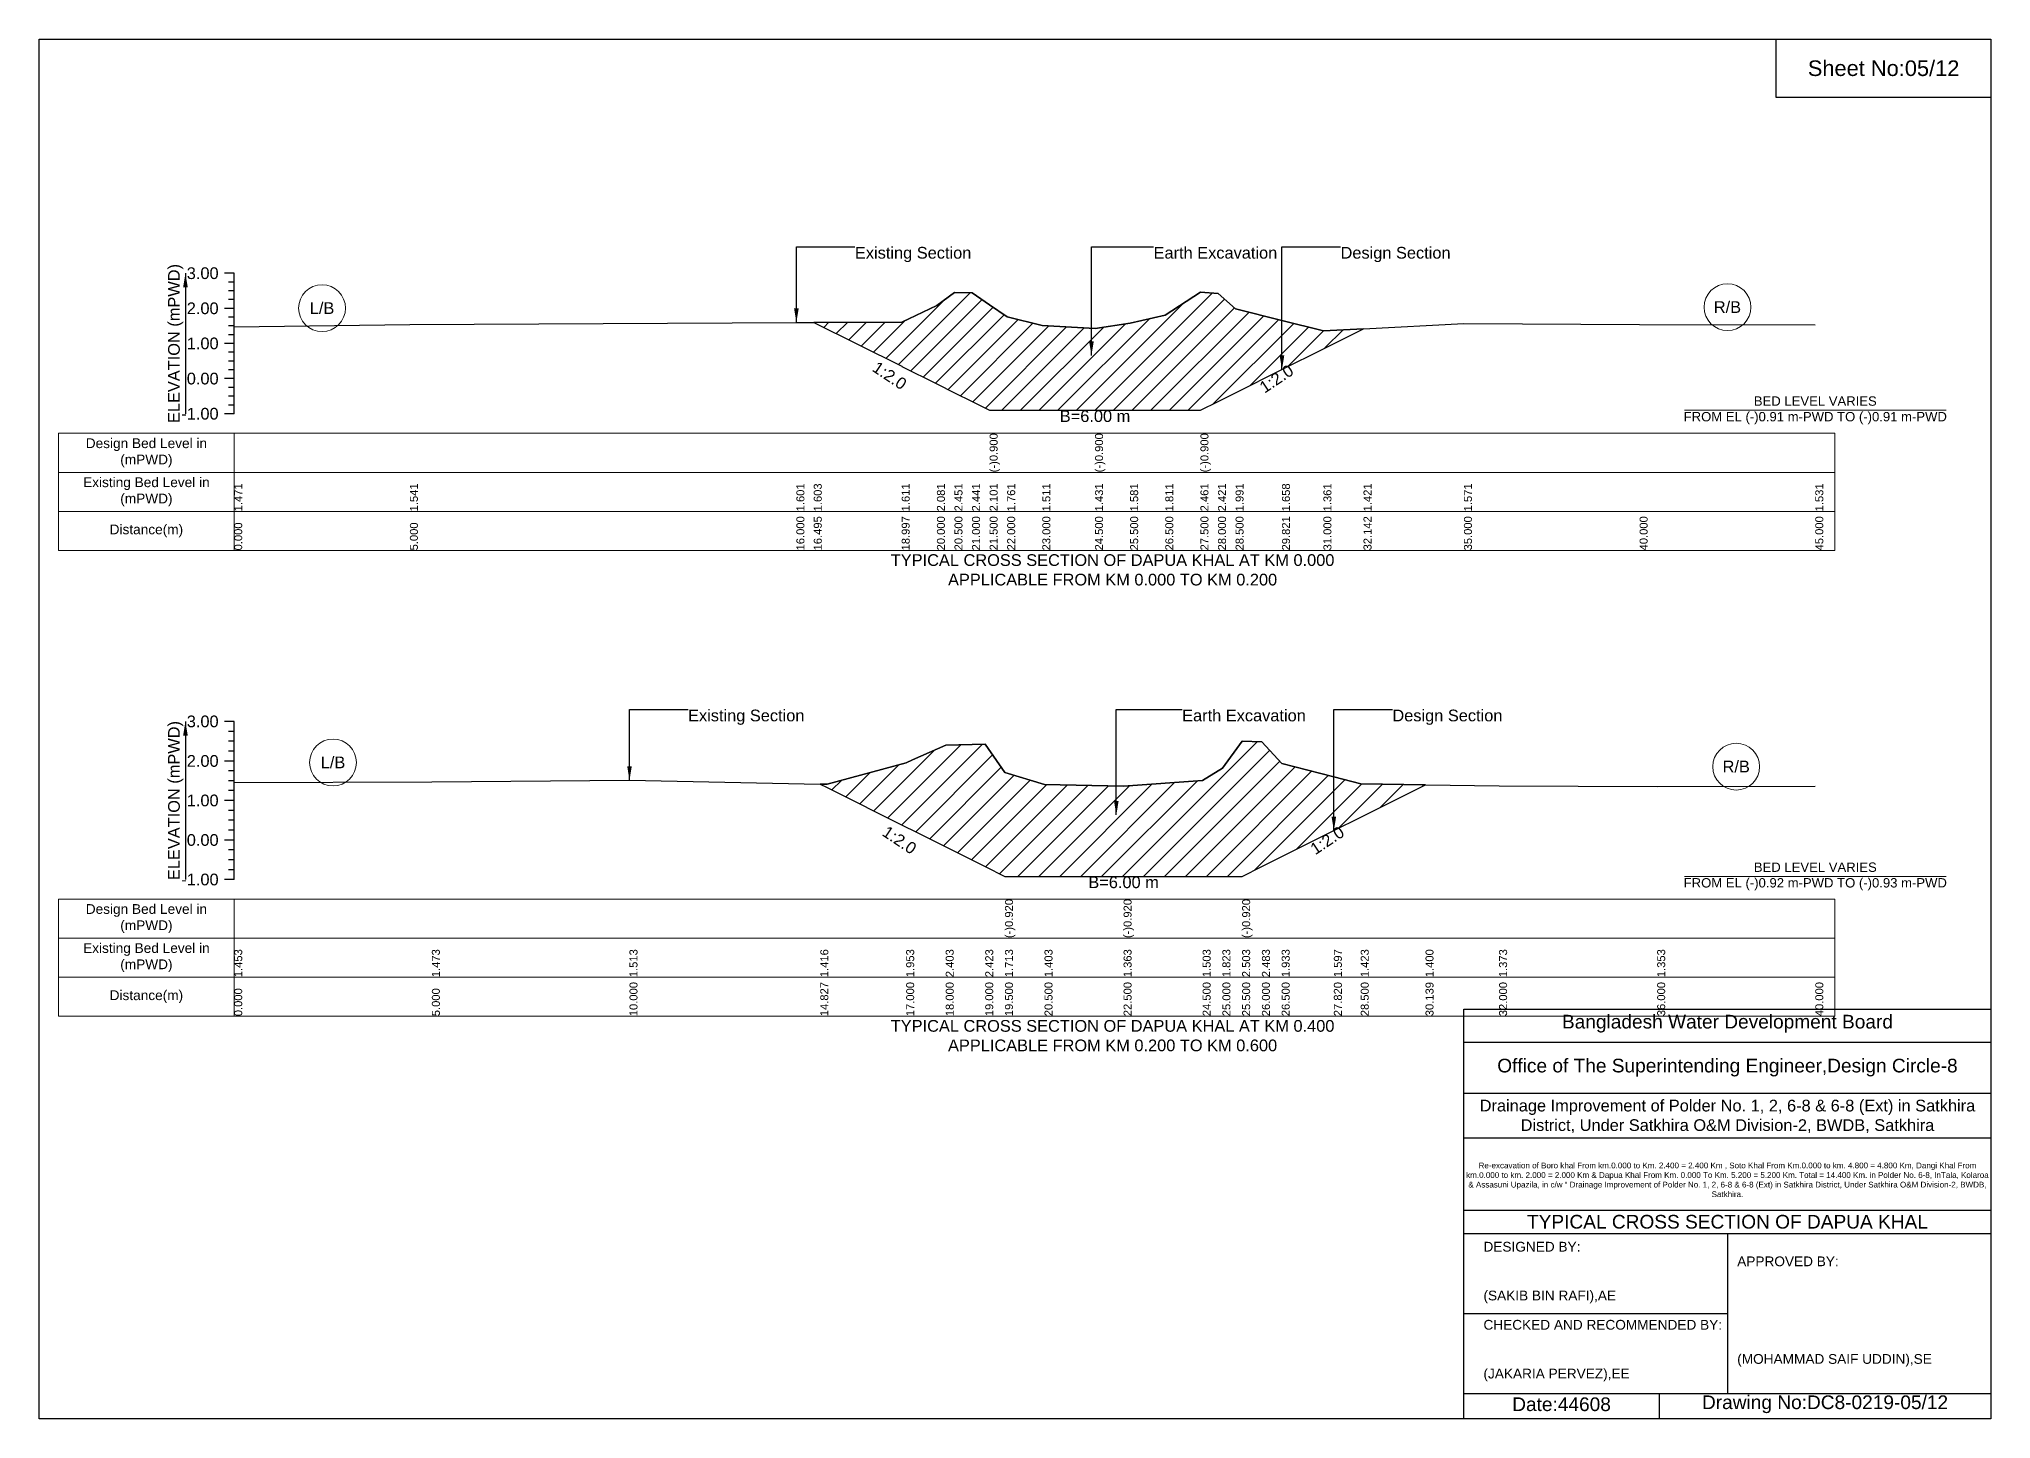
# Model space of a CAD drawing. Header units: inches. Extents: x 91000 to 218000, y -5656 to 30000.
# Drawn here: x 140000 to 148000, y 24344 to 30000 of the extents above; entities that cross this region are included whole.
import ezdxf

# ---------------------------------------------------------------- set-up
doc = ezdxf.new("R2010")
doc.units = ezdxf.units.IN
doc.header["$LTSCALE"] = 7
doc.header["$MEASUREMENT"] = 0
for name, color, linetype, lineweight in [('Cross section Data Border', 7, 'Continuous', 9), ('Cross Section Labels', 7, 'Continuous', 9), ('Existing_Bed_Level for Xsection', 7, 'Continuous', 25)]:
    doc.layers.add(name, color=color, linetype=linetype, lineweight=lineweight)
doc.styles.get("Standard").update_dxf_attribs({"font": 'arial.ttf'})
doc.dimstyles.get("Standard").update_dxf_attribs({"dimtxt": 0.18, "dimasz": 0.18, "dimexe": 0.18, "dimexo": 0.0625, "dimgap": 0.09, "dimtad": 0, "dimtih": 1, "dimtoh": 1, "dimdec": 4, "dimzin": 0, "dimdsep": 46, "dimtxsty": 'Standard', "dimcen": 0.09, "dimadec": 0, "dimazin": 0, "dimtfac": 1, "dimtdec": 4, "dimtofl": 0, "dimtmove": 0, "dimatfit": 3, "dimfxl": 1, "dimtolj": 1, "dimtzin": 0, "dimarcsym": 0})

msp = doc.modelspace()

# ---------------------------------------------------------------- hatches: boundary and pattern name
at = {"layer": 'Existing_Bed_Level for Xsection'}
h = msp.add_hatch(dxfattribs=at)
h.set_pattern_fill('ANSI31', color=256, scale=432, style=0)
h.paths.add_polyline_path([(143175.2, 28838.8), (143535.6, 28658.6), (143536, 28658.4), (143680, 28586.4), (143752, 28550.4), (143824, 28514.4), (143896, 28478.4), (143968, 28478.4), (144112, 28478.4), (144328, 28478.4), (144472, 28478.4), (144616, 28478.4), (144760, 28478.4), (144832, 28514.4), (144904, 28550.4), (145094.2, 28645.5), (145264, 28730.4), (145428.4, 28812.6), (145264, 28804), (145094.2, 28846.8), (144904, 28894.7), (144832, 28956.6), (144760, 28962.4), (144616, 28868.8), (144472, 28835.7), (144328, 28814.1), (144112, 28825.6), (143968, 28861.6), (143896, 28910.6), (143824, 28959.5), (143752, 28961), (143680, 28907.7), (143536, 28840), (143535.6, 28840)])
h = msp.add_hatch(dxfattribs=at)
h.set_pattern_fill('ANSI31', color=256, scale=486, style=0)
h.paths.add_polyline_path([(143202, 26946.3), (143230, 26932.3), (143554, 26770.3), (143580.5, 26757), (143716, 26689.3), (143878, 26608.3), (143959, 26567.8), (144121, 26567.8), (144445, 26567.8), (144769, 26567.8), (144850, 26567.8), (144931, 26567.8), (145012, 26608.3), (145093, 26648.8), (145306.8, 26755.7), (145417, 26810.8), (145682.5, 26943.5), (145417, 26947.3), (145306.8, 26975.4), (145093, 27030), (145012, 27119.1), (144931, 27122.3), (144850, 27012.1), (144769, 26960.3), (144445, 26937.6), (144121, 26944.1), (143959, 26994.3), (143878, 27109.3), (143716, 27106.1), (143580.5, 27045.1), (143554, 27033.2), (143230, 26945.7)])

# ---------------------------------------------------------------- linework, layer by layer
for points in [[(140000, 30000), (148000, 30000), (148000, 24344), (140000, 24344)], [(147120, 30000), (148000, 30000), (148000, 29760), (147120, 29760)]]:
    msp.add_lwpolyline(points, close=True)
for points in [[(145840, 24344), (145840, 26024), (148000, 26024)], [(145840, 25888), (148000, 25888)], [(145840, 25680), (148000, 25680)], [(145840, 25496), (148000, 25496)], [(145840, 25200), (148000, 25200)], [(145840, 25104), (148000, 25104)], [(146920, 25104), (146920, 24448)], [(145840, 24776), (146920, 24776)], [(145840, 24448), (148000, 24448)], [(146640, 24448), (146640, 24344)]]:
    msp.add_lwpolyline(points)
at = {"layer": 'Cross section Data Border'}
for points in [[(140080, 28384), (147360, 28384), (147360, 27904), (140080, 27904)], [(140080, 26474.8), (147360, 26474.8), (147360, 25994.8), (140080, 25994.8)]]:
    msp.add_lwpolyline(points, close=True, dxfattribs=at)
for points in [[(140800, 28384), (140800, 27904)], [(140080, 28224), (147360, 28224)], [(140080, 28064), (147360, 28064)], [(140800, 26474.8), (140800, 25994.8)], [(140080, 26314.8), (147360, 26314.8)], [(140080, 26154.8), (147360, 26154.8)]]:
    msp.add_lwpolyline(points, dxfattribs=at)
at = {"layer": 'Cross Section Labels'}
for points in [[(146744.2, 28478.4), (147815.8, 28478.4)], [(146744.2, 26567.8), (147815.8, 26567.8)]]:
    msp.add_lwpolyline(points, dxfattribs=at)
for centre in [(141160, 28896.9), (146920, 28901.2), (141205, 27034.8), (146956, 27017.8)]:
    msp.add_circle(centre, 96, dxfattribs=at)
at = {"layer": 'Existing_Bed_Level for Xsection'}
for points in [[(140800, 29040), (140760, 29040)], [(140800, 28464), (140800, 28608), (140800, 28752), (140800, 28896), (140800, 29040)], [(140800, 29004), (140776, 29004)], [(140800, 28968), (140776, 28968)], [(140800, 28819.8), (141520, 28829.9), (143104, 28838.6), (143175.2, 28838.8), (143535.6, 28840), (143536, 28840), (143680, 28907.7), (143752, 28961), (143824, 28959.5), (143896, 28910.6), (143896, 28910.6), (143968, 28861.6), (144112, 28825.6), (144328, 28814.1), (144328, 28814.1), (144472, 28835.7), (144616, 28868.8), (144760, 28962.4), (144760, 28962.4), (144832, 28956.6), (144904, 28894.7), (145094.2, 28846.8), (145264, 28804), (145428.4, 28812.6), (145840, 28834.2), (146560, 28829.9), (147280, 28828.5)], [(140800, 28896), (140760, 28896)], [(140800, 28932), (140776, 28932)], [(140800, 28860), (140776, 28860)], [(140800, 28824), (140776, 28824)], [(140800, 28752), (140760, 28752)], [(140800, 28788), (140776, 28788)], [(140800, 28716), (140776, 28716)], [(140800, 28680), (140776, 28680)], [(140800, 28644), (140776, 28644)], [(140800, 28608), (140760, 28608)], [(140800, 28572), (140776, 28572)], [(140800, 28536), (140776, 28536)], [(140800, 28500), (140776, 28500)], [(140800, 28464), (140760, 28464)], [(140800, 27202.8), (140760, 27202.8)], [(140800, 26554.8), (140800, 26716.8), (140800, 26878.8), (140800, 27040.8), (140800, 27202.8)], [(140800, 27162.3), (140776, 27162.3)], [(140800, 27121.8), (140776, 27121.8)], [(140800, 26952.2), (141610, 26955.4), (142420, 26961.9), (143202, 26946.3), (143230, 26945.7), (143554, 27033.2), (143580.5, 27045.1), (143716, 27106.1), (143878, 27109.3), (143959, 26994.3), (143959, 26994.3), (144121, 26944.1), (144445, 26937.6), (144445, 26937.6), (144769, 26960.3), (144850, 27012.1), (144931, 27122.3), (144931, 27122.3), (145012, 27119.1), (145093, 27030), (145306.8, 26975.4), (145417, 26947.3), (145682.5, 26943.5), (145984, 26939.2), (146632, 26936), (147280, 26937.6)], [(140800, 27040.8), (140760, 27040.8)], [(140800, 27081.3), (140776, 27081.3)], [(140800, 27000.3), (140776, 27000.3)], [(140800, 26959.8), (140776, 26959.8)], [(140800, 26919.3), (140776, 26919.3)], [(140800, 26878.8), (140760, 26878.8)], [(140800, 26838.3), (140776, 26838.3)], [(140800, 26797.8), (140776, 26797.8)], [(140800, 26757.3), (140776, 26757.3)], [(140800, 26716.8), (140760, 26716.8)], [(140800, 26676.3), (140776, 26676.3)], [(140800, 26635.8), (140776, 26635.8)], [(140800, 26595.3), (140776, 26595.3)], [(140800, 26554.8), (140760, 26554.8)]]:
    msp.add_lwpolyline(points, dxfattribs=at)
for points in [[(143175.2, 28838.8), (143175.2, 28838.8), (143535.6, 28658.6), (143536, 28658.4), (143680, 28586.4), (143752, 28550.4), (143824, 28514.4), (143896, 28478.4), (143896, 28478.4), (143968, 28478.4), (144112, 28478.4), (144328, 28478.4), (144328, 28478.4), (144472, 28478.4), (144616, 28478.4), (144760, 28478.4), (144760, 28478.4), (144832, 28514.4), (144904, 28550.4), (145094.2, 28645.5), (145264, 28730.4), (145428.4, 28812.6), (145428.4, 28812.6), (145428.4, 28812.6), (145264, 28804), (145094.2, 28846.8), (144904, 28894.7), (144832, 28956.6), (144760, 28962.4), (144760, 28962.4), (144616, 28868.8), (144472, 28835.7), (144328, 28814.1), (144328, 28814.1), (144112, 28825.6), (143968, 28861.6), (143896, 28910.6), (143896, 28910.6), (143824, 28959.5), (143752, 28961), (143680, 28907.7), (143536, 28840), (143535.6, 28840), (143175.2, 28838.8)], [(143202, 26946.3), (143230, 26932.3), (143554, 26770.3), (143580.5, 26757), (143716, 26689.3), (143878, 26608.3), (143959, 26567.8), (143959, 26567.8), (144121, 26567.8), (144445, 26567.8), (144445, 26567.8), (144769, 26567.8), (144850, 26567.8), (144931, 26567.8), (144931, 26567.8), (145012, 26608.3), (145093, 26648.8), (145306.8, 26755.7), (145417, 26810.8), (145682.5, 26943.5), (145417, 26947.3), (145306.8, 26975.4), (145093, 27030), (145012, 27119.1), (144931, 27122.3), (144931, 27122.3), (144850, 27012.1), (144769, 26960.3), (144445, 26937.6), (144445, 26937.6), (144121, 26944.1), (143959, 26994.3), (143959, 26994.3), (143878, 27109.3), (143716, 27106.1), (143580.5, 27045.1), (143554, 27033.2), (143230, 26945.7)]]:
    msp.add_lwpolyline(points, close=True, dxfattribs=at)

# ---------------------------------------------------------------- texts
at = {"attachment_point": 5}
for s, insert, char_height in [('Sheet No:05/12', (147560, 29880), 64), ('Bangladesh Water Development Board', (146920, 25964), 56), ('Office of The Superintending Engineer,Design Circle-8', (146920, 25784), 56)]:
    msp.add_mtext(s, dxfattribs=dict(at, insert=insert, char_height=char_height))
for s, insert, char_height, width, attachment_point in [('Drainage Improvement of Polder No. 1, 2, 6-8 & 6-8 (Ext) in Satkhira District, Under Satkhira O&M Division-2, BWDB, Satkhira', (146920, 25584), 48, 2240, 5), ('Re-excavation of Boro khal From km.0.000 to Km. 2.400 = 2.400 Km , Soto Khal From Km.0.000 to km. 4.800 = 4.800 Km, Dangi Khal From km.0.000 to km. 2.000 = 2.000 Km & Dapua Khal From Km. 0.000 To Km. 5.200 = 5.200 Km. Total = 14.400 Km. in Polder No. 6-8, InTala, Kolaroa & Assasuni Upazila, in c/w “ Drainage Improvement of Polder No. 1, 2, 6-8 & 6-8 (Ext) in Satkhira District, Under Satkhira O&M Division-2, BWDB, Satkhira.', (146920, 25324), 23.565, 2160, 5), ('TYPICAL CROSS SECTION OF DAPUA KHAL', (146920, 25152), 56, 2240, 5), ('DESIGNED BY:^J^J^J(SAKIB BIN RAFI),AE', (145920, 24944), 40, 1120, 4), ('APPROVED BY:^J^J^J^J^J^J(MOHAMMAD SAIF UDDIN),SE', (146960, 24784), 40, 1120, 4), ('CHECKED AND RECOMMENDED BY:^J^J^J(JAKARIA PERVEZ),EE', (145920, 24624), 40, 1120, 4), ('Date:44608', (146240, 24404), 56, 1120, 5), ('Drawing No:DC8-0219-05/12', (147320, 24404), 56, 1760, 5)]:
    msp.add_mtext(s, dxfattribs=dict(insert=insert, char_height=char_height, width=width, attachment_point=attachment_point))
at = {"layer": 'Cross section Data Border', "char_height": 40, "width": 640, "attachment_point": 5}
for s, insert in [('Design Bed Level in (mPWD)', (140440, 28304)), ('Existing Bed Level in (mPWD)', (140440, 28144)), ('Distance(m)', (140440, 27984)), ('Design Bed Level in (mPWD)', (140440, 26394.8)), ('Existing Bed Level in (mPWD)', (140440, 26234.8)), ('Distance(m)', (140440, 26074.8))]:
    msp.add_mtext(s, dxfattribs=dict(at, insert=insert))
at = {"layer": 'Cross Section Labels'}
for s, insert, char_height, attachment_point in [('Existing Section', (143344, 29148), 48, 1), ('Earth Excavation', (144568, 29148), 48, 1), ('Design Section', (145334.2, 29148), 48, 1), ('L/B', (141160, 28896.9), 48, 5), ('R/B', (146920, 28901.2), 48, 5), ('BED LEVEL VARIES ^JFROM EL (-)0.91 m-PWD TO (-)0.91 m-PWD', (147280, 28478.4), 38.4, 5), ('B=6.00 m', (144328, 28478.4), 48, 2), ('TYPICAL CROSS SECTION OF DAPUA KHAL AT KM 0.000^JAPPLICABLE FROM KM 0.000 TO KM 0.200', (144400, 27824), 48, 5), ('Existing Section', (142660, 27251.4), 48, 1), ('Earth Excavation', (144685, 27251.4), 48, 1), ('Design Section', (145546.8, 27251.4), 48, 1), ('L/B', (141205, 27034.8), 48, 5), ('R/B', (146956, 27017.8), 48, 5), ('B=6.00 m', (144445, 26567.8), 48, 2), ('BED LEVEL VARIES ^JFROM EL (-)0.92 m-PWD TO (-)0.93 m-PWD', (147280, 26567.8), 38.4, 5), ('TYPICAL CROSS SECTION OF DAPUA KHAL AT KM 0.400^JAPPLICABLE FROM KM 0.200 TO KM 0.600', (144400, 25914.8), 48, 5)]:
    msp.add_mtext(s, dxfattribs=dict(at, insert=insert, char_height=char_height, attachment_point=attachment_point))
at = {"layer": 'Cross Section Labels', "char_height": 48, "attachment_point": 2}
for insert, rotation in [((143499.6, 28640.6), 326.30993), ((145058.2, 28627.5), 33.69007), ((143540, 26736.8), 326.30993), ((145266.3, 26735.4), 33.69007)]:
    msp.add_mtext('1:2.0', dxfattribs=dict(at, insert=insert, rotation=rotation))
at = {"layer": 'Existing_Bed_Level for Xsection', "rotation": 90}
for s, insert, char_height, attachment_point in [('ELEVATION (mPWD)', (140560, 28752), 48, 5), ('(-)0.900', (143896, 28224), 32.8, 1), ('(-)0.900', (144328, 28224), 32.8, 1), ('(-)0.900', (144760, 28224), 32.8, 1), ('1.471', (140800, 28064), 32.8, 1), ('1.541', (141520, 28064), 32.8, 1), ('1.601', (143104, 28064), 32.8, 1), ('1.603', (143175.2, 28064), 32.8, 1), ('1.611', (143535.6, 28064), 32.8, 1), ('2.081', (143680, 28064), 32.8, 1), ('2.451', (143752, 28064), 32.8, 1), ('2.441', (143824, 28064), 32.8, 1), ('2.101', (143896, 28064), 32.8, 1), ('1.761', (143968, 28064), 32.8, 1), ('1.511', (144112, 28064), 32.8, 1), ('1.431', (144328, 28064), 32.8, 1), ('1.581', (144472, 28064), 32.8, 1), ('1.811', (144616, 28064), 32.8, 1), ('2.461', (144760, 28064), 32.8, 1), ('2.421', (144832, 28064), 32.8, 1), ('1.991', (144904, 28064), 32.8, 1), ('1.658', (145094.2, 28064), 32.8, 1), ('1.361', (145264, 28064), 32.8, 1), ('1.421', (145428.4, 28064), 32.8, 1), ('1.571', (145840, 28064), 32.8, 1), ('1.531', (147280, 28064), 32.8, 1), ('0.000', (140800, 27904), 32.8, 1), ('5.000', (141520, 27904), 32.8, 1), ('16.000', (143104, 27904), 32.8, 1), ('16.495', (143175.2, 27904), 32.8, 1), ('18.997', (143535.6, 27904), 32.8, 1), ('20.000', (143680, 27904), 32.8, 1), ('20.500', (143752, 27904), 32.8, 1), ('21.000', (143824, 27904), 32.8, 1), ('21.500', (143896, 27904), 32.8, 1), ('22.000', (143968, 27904), 32.8, 1), ('23.000', (144112, 27904), 32.8, 1), ('24.500', (144328, 27904), 32.8, 1), ('25.500', (144472, 27904), 32.8, 1), ('26.500', (144616, 27904), 32.8, 1), ('27.500', (144760, 27904), 32.8, 1), ('28.000', (144832, 27904), 32.8, 1), ('28.500', (144904, 27904), 32.8, 1), ('29.821', (145094.2, 27904), 32.8, 1), ('31.000', (145264, 27904), 32.8, 1), ('32.142', (145428.4, 27904), 32.8, 1), ('35.000', (145840, 27904), 32.8, 1), ('40.000', (146560, 27904), 32.8, 1), ('45.000', (147280, 27904), 32.8, 1), ('ELEVATION (mPWD)', (140560, 26878.8), 48, 5), ('(-)0.920', (143959, 26314.8), 32.8, 1), ('(-)0.920', (144445, 26314.8), 32.8, 1), ('(-)0.920', (144931, 26314.8), 32.8, 1), ('1.453', (140800, 26154.8), 32.8, 1), ('1.473', (141610, 26154.8), 32.8, 1), ('1.513', (142420, 26154.8), 32.8, 1), ('1.416', (143202, 26154.8), 32.8, 1), ('1.953', (143554, 26154.8), 32.8, 1), ('2.403', (143716, 26154.8), 32.8, 1), ('2.423', (143878, 26154.8), 32.8, 1), ('1.713', (143959, 26154.8), 32.8, 1), ('1.403', (144121, 26154.8), 32.8, 1), ('1.363', (144445, 26154.8), 32.8, 1), ('1.503', (144769, 26154.8), 32.8, 1), ('1.823', (144850, 26154.8), 32.8, 1), ('2.503', (144931, 26154.8), 32.8, 1), ('2.483', (145012, 26154.8), 32.8, 1), ('1.933', (145093, 26154.8), 32.8, 1), ('1.597', (145306.8, 26154.8), 32.8, 1), ('1.423', (145417, 26154.8), 32.8, 1), ('1.400', (145682.5, 26154.8), 32.8, 1), ('1.373', (145984, 26154.8), 32.8, 1), ('1.353', (146632, 26154.8), 32.8, 1), ('0.000', (140800, 25994.8), 32.8, 1), ('5.000', (141610, 25994.8), 32.8, 1), ('10.000', (142420, 25994.8), 32.8, 1), ('14.827', (143202, 25994.8), 32.8, 1), ('17.000', (143554, 25994.8), 32.8, 1), ('18.000', (143716, 25994.8), 32.8, 1), ('19.000', (143878, 25994.8), 32.8, 1), ('19.500', (143959, 25994.8), 32.8, 1), ('20.500', (144121, 25994.8), 32.8, 1), ('22.500', (144445, 25994.8), 32.8, 1), ('24.500', (144769, 25994.8), 32.8, 1), ('25.000', (144850, 25994.8), 32.8, 1), ('25.500', (144931, 25994.8), 32.8, 1), ('26.000', (145012, 25994.8), 32.8, 1), ('26.500', (145093, 25994.8), 32.8, 1), ('27.820', (145306.8, 25994.8), 32.8, 1), ('28.500', (145417, 25994.8), 32.8, 1), ('30.139', (145682.5, 25994.8), 32.8, 1), ('32.000', (145984, 25994.8), 32.8, 1), ('36.000', (146632, 25994.8), 32.8, 1), ('40.000', (147280, 25994.8), 32.8, 1)]:
    msp.add_mtext(s, dxfattribs=dict(at, insert=insert, char_height=char_height, attachment_point=attachment_point))
at = {"layer": 'Existing_Bed_Level for Xsection', "char_height": 48, "attachment_point": 6}
for s, insert in [('3.00', (140736, 29040)), ('2.00', (140736, 28896)), ('1.00', (140736, 28752)), ('0.00', (140736, 28608)), ('-1.00', (140736, 28464)), ('3.00', (140736, 27202.8)), ('2.00', (140736, 27040.8)), ('1.00', (140736, 26878.8)), ('0.00', (140736, 26716.8)), ('-1.00', (140736, 26554.8))]:
    msp.add_mtext(s, dxfattribs=dict(at, insert=insert))

# ---------------------------------------------------------------- leaders
at = {"layer": 'Cross Section Labels', "annotation_type": 0, "has_hookline": 1, "hookline_direction": 0}
for points, text_width in [([(143104, 28838.6), (143104, 29148), (143343.9, 29148)], 467.2), ([(144313.3, 28703.5), (144313.3, 29148), (144567.9, 29148)], 497), ([(145094.2, 28645.5), (145094.2, 29148), (145334.1, 29148)], 441.2), ([(142420, 26961.9), (142420, 27251.4), (142659.9, 27251.4)], 467.2), ([(144415.3, 26819.6), (144415.3, 27251.4), (144684.9, 27251.4)], 497), ([(145306.8, 26755.7), (145306.8, 27251.4), (145546.7, 27251.4)], 441.2)]:
    msp.add_leader(points, dimstyle='Standard', override={"dimasz": 57.6}, dxfattribs=dict(at, text_width=text_width))
at = {"layer": 'Existing_Bed_Level for Xsection'}
for points in [[(140600, 29040), (140600, 28464)], [(140600, 27202.8), (140600, 26554.8)]]:
    msp.add_leader(points, dimstyle='Standard', override={"dimasz": 57.6}, dxfattribs=at)

doc.saveas('drawing.dxf')
